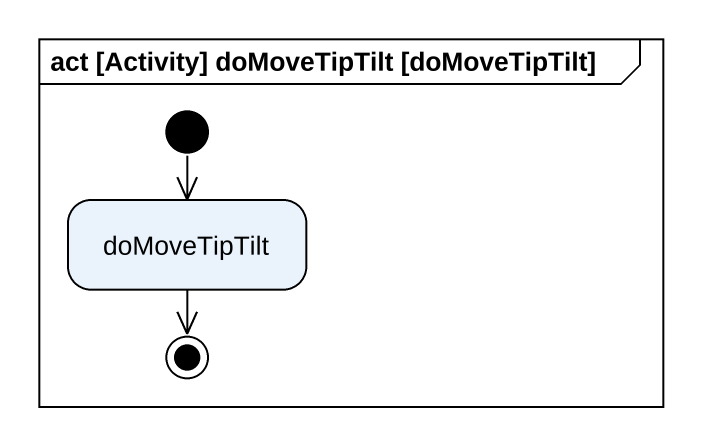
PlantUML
@startuml
mainframe act [Activity] doMoveTipTilt [doMoveTipTilt]
hide empty description
state doMoveTipTilt
[*] --> doMoveTipTilt
doMoveTipTilt --> [*]
@enduml
